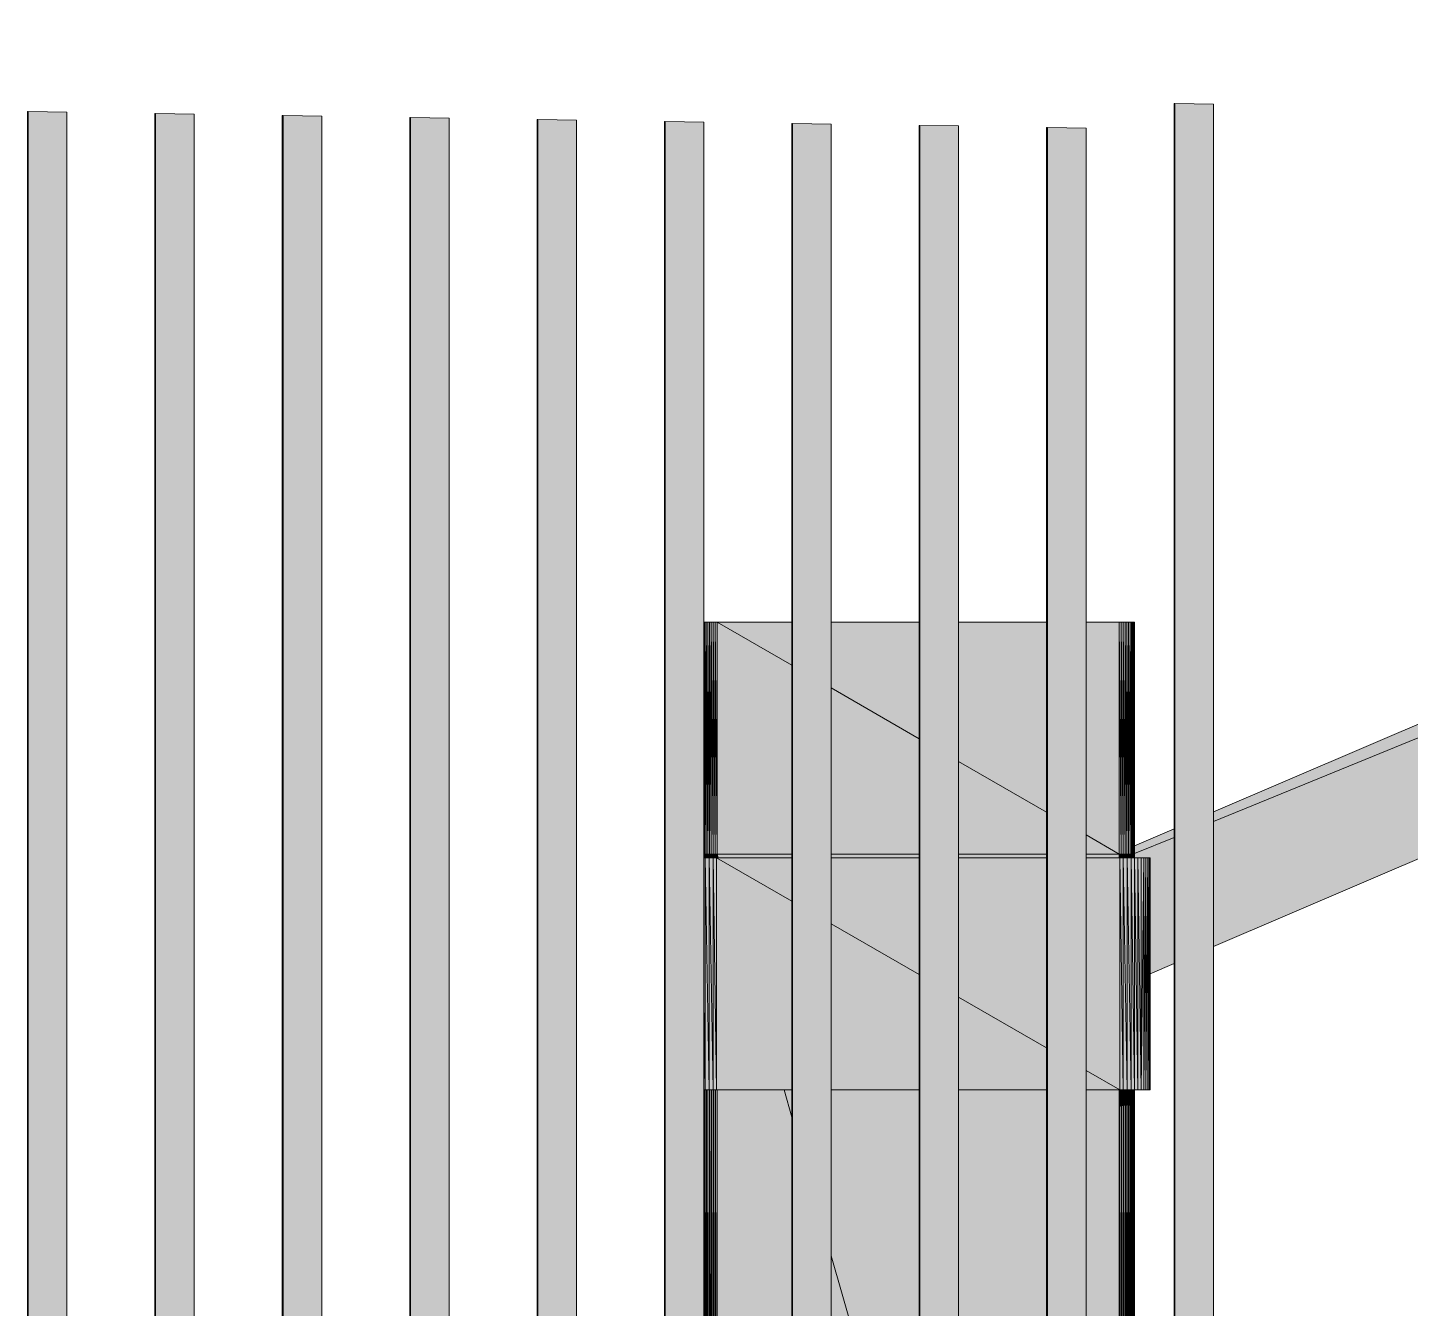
# Model space of a CAD drawing. Header units: millimetres. Extents: x 365175 to 2667127, y -330297 to -162108.
# Drawn here: x 1860088 to 1861160, y -318865 to -317872 of the extents above; entities that cross this region are included whole.
import ezdxf

# ---------------------------------------------------------------- set-up
doc = ezdxf.new("R2010")
doc.units = ezdxf.units.MM
doc.header["$MEASUREMENT"] = 0

# ---------------------------------------------------------------- blocks, each defined once
blk = doc.blocks.new('Élément de coupe_156_6', base_point=(1445436.1, -319511))
at = {"linetype": 'Continuous', "lineweight": 0, "true_color": 0x000000}
for points in [[(1860612.3, -318333), (1860612.3, -318488.3), (1860613.1, -318333)], [(1860612.3, -318333), (1860612.3, -318488.3), (1860613.1, -318333)], [(1860612.3, -318488.3), (1860612.3, -318513), (1860613.1, -318513), (1860613.1, -318333)], [(1860612.3, -318488.3), (1860612.3, -318513), (1860613.1, -318513), (1860613.1, -318333)], [(1860614.1, -318333), (1860613.1, -318333), (1860613.1, -318513)], [(1860613.1, -318513), (1860614.1, -318513), (1860614.1, -318333)], [(1860614.1, -318513), (1860615.3, -318513), (1860614.1, -318333)], [(1860615.3, -318513), (1860615.3, -318333), (1860614.1, -318333)], [(1860616.6, -318333), (1860615.3, -318333), (1860616.6, -318513)], [(1860615.3, -318513), (1860616.6, -318513), (1860615.3, -318333)], [(1860618, -318333), (1860616.6, -318333), (1860618, -318513)], [(1860616.6, -318333), (1860616.6, -318513), (1860618, -318513)], [(1860619.5, -318333), (1860618, -318333), (1860619.5, -318513)], [(1860618, -318513), (1860619.5, -318513), (1860618, -318333)], [(1860621, -318333), (1860619.5, -318333), (1860621, -318513)], [(1860619.5, -318513), (1860621, -318513), (1860619.5, -318333)], [(1860621, -318513), (1860622.6, -318513), (1860621, -318333)], [(1860622.6, -318333), (1860621, -318333), (1860622.6, -318513)], [(1860680.6, -318333), (1860622.6, -318333), (1860680.6, -318366.5)], [(1860622.6, -318513), (1860680.6, -318513), (1860680.6, -318366.5), (1860622.6, -318333)], [(1860711.2, -318333), (1860711.2, -318384.1), (1860779.5, -318423.5), (1860779.5, -318333)], [(1860810, -318333), (1860810, -318441.1), (1860878.3, -318480.5), (1860878.3, -318333)], [(1860908.9, -318333), (1860908.9, -318498.1), (1860934.6, -318513), (1860934.6, -318333)], [(1860936.2, -318513), (1860936.2, -318333), (1860934.6, -318333)], [(1860934.6, -318513), (1860936.2, -318513), (1860934.6, -318333)], [(1860937.7, -318333), (1860936.2, -318333), (1860937.7, -318513)], [(1860936.2, -318513), (1860937.7, -318513), (1860936.2, -318333)], [(1860939.2, -318333), (1860937.7, -318333), (1860939.2, -318513)], [(1860937.7, -318513), (1860939.2, -318513), (1860937.7, -318333)], [(1860940.6, -318333), (1860939.2, -318333), (1860940.6, -318513)], [(1860940.6, -318513), (1860939.2, -318333), (1860939.2, -318513)], [(1860941.9, -318513), (1860941.9, -318333), (1860940.6, -318333)], [(1860940.6, -318513), (1860941.9, -318513), (1860940.6, -318333)], [(1860943.1, -318333), (1860941.9, -318333), (1860943.1, -318513)], [(1860941.9, -318513), (1860943.1, -318513), (1860941.9, -318333)], [(1860943.1, -318513), (1860944.1, -318333), (1860943.1, -318333)], [(1860943.1, -318513), (1860944.1, -318513), (1860944.1, -318333)], [(1860944.1, -318333), (1860944.1, -318513), (1860945, -318333)], [(1860944.1, -318513), (1860945, -318513), (1860945, -318333)], [(1860945, -318513), (1860945.7, -318333), (1860945, -318333)], [(1860945, -318513), (1860945.7, -318513), (1860945.7, -318333)], [(1860945.7, -318513), (1860946.2, -318333), (1860945.7, -318333)], [(1860946.2, -318513), (1860946.2, -318333), (1860945.7, -318513)], [(1860946.2, -318513), (1860946.5, -318513), (1860946.5, -318333)], [(1860946.2, -318333), (1860946.2, -318513), (1860946.5, -318333)], [(1860946.6, -318333), (1860946.5, -318333), (1860946.5, -318513)], [(1860946.6, -318333), (1860946.5, -318513), (1860946.6, -318513)], [(1860711.2, -318513), (1860779.5, -318513), (1860779.5, -318423.5), (1860711.2, -318384.1)], [(1860810, -318441.1), (1860810, -318513), (1860878.3, -318513), (1860878.3, -318480.5)], [(1860650.9, -318499.6), (1860643.4, -318513), (1860680.6, -318513), (1860680.6, -318499.6)], [(1860908.9, -318513), (1860934.6, -318513), (1860908.9, -318498.1)], [(1860613.1, -318513), (1860612.3, -318513), (1860612.3, -318516), (1860613.1, -318516)], [(1860613.1, -318513), (1860612.3, -318513), (1860612.3, -318516), (1860613.1, -318516)], [(1860613.1, -318516), (1860614.1, -318516), (1860614.1, -318513), (1860613.1, -318513)], [(1860614.1, -318513), (1860614.1, -318516), (1860615.3, -318516), (1860615.3, -318513)], [(1860615.3, -318513), (1860615.3, -318516), (1860616.6, -318516), (1860616.6, -318513)], [(1860618, -318513), (1860616.6, -318513), (1860616.6, -318516), (1860618, -318516)], [(1860618, -318513), (1860618, -318516), (1860619.5, -318516), (1860619.5, -318513)], [(1860621, -318513), (1860619.5, -318513), (1860619.5, -318516), (1860621, -318516)], [(1860621, -318513), (1860621, -318516), (1860622.6, -318516), (1860622.6, -318513)], [(1860622.6, -318513), (1860623.5, -318516), (1860680.6, -318516), (1860680.6, -318513)], [(1860622.6, -318513), (1860622.6, -318516), (1860623.5, -318516)], [(1860643.4, -318513), (1860641.7, -318516), (1860680.6, -318516), (1860680.6, -318513)], [(1860711.2, -318516), (1860779.5, -318516), (1860779.5, -318513), (1860711.2, -318513)], [(1860878.3, -318513), (1860810, -318513), (1860810, -318516), (1860878.3, -318516)], [(1860908.9, -318516), (1860934.6, -318516), (1860934.6, -318513), (1860908.9, -318513)], [(1860934.6, -318513), (1860934.6, -318516), (1860936.2, -318516), (1860936.2, -318513)], [(1860936.2, -318513), (1860936.2, -318516), (1860937.7, -318516), (1860937.7, -318513)], [(1860939.2, -318513), (1860937.7, -318513), (1860937.7, -318516), (1860939.2, -318516)], [(1860939.2, -318513), (1860939.2, -318516), (1860940.6, -318516), (1860940.6, -318513)], [(1860941.9, -318513), (1860940.6, -318513), (1860940.6, -318516), (1860941.9, -318516)], [(1860943.1, -318513), (1860941.9, -318513), (1860941.9, -318516), (1860943.1, -318516)], [(1860944.1, -318513), (1860943.1, -318513), (1860943.1, -318516), (1860944.1, -318516)], [(1860944.1, -318513), (1860944.1, -318516), (1860945, -318516), (1860945, -318513)], [(1860945.7, -318513), (1860945, -318513), (1860945, -318516), (1860945.7, -318516)], [(1860945.7, -318516), (1860946.2, -318516), (1860946.2, -318513), (1860945.7, -318513)], [(1860946.2, -318516), (1860946.5, -318516), (1860946.5, -318513), (1860946.2, -318513)], [(1860946.5, -318516), (1860946.6, -318516), (1860946.6, -318513), (1860946.5, -318513)], [(1860612.3, -318886), (1860612.8, -318886), (1860612.9, -318696), (1860612.3, -318696)], [(1860612.3, -318886), (1860612.8, -318886), (1860612.9, -318696), (1860612.3, -318696)], [(1860612.8, -318886), (1860613.1, -318886), (1860613.1, -318696), (1860612.9, -318696)], [(1860612.8, -318886), (1860613.1, -318886), (1860613.1, -318696), (1860612.9, -318696)], [(1860613.1, -318886), (1860613.8, -318886), (1860614, -318696), (1860613.1, -318696)], [(1860614, -318696), (1860613.1, -318696), (1860613.1, -318716.4), (1860613.9, -318715.2)], [(1860613.8, -318886), (1860614.1, -318886), (1860614.1, -318696), (1860614, -318696)], [(1860613.9, -318715.2), (1860614.1, -318714.9), (1860614.1, -318696), (1860614, -318696)], [(1860614.1, -318886), (1860614.5, -318886), (1860614.3, -318696), (1860614.1, -318696)], [(1860614.3, -318696), (1860614.1, -318696), (1860614.1, -318714.9), (1860614.3, -318714.7)], [(1860614.3, -318696), (1860614.5, -318886), (1860615.3, -318886), (1860615.3, -318696)], [(1860614.3, -318696), (1860614.3, -318714.7), (1860615.3, -318713.7), (1860615.3, -318696)], [(1860615.3, -318696), (1860615.3, -318886), (1860615.7, -318886), (1860615.5, -318696)], [(1860615.3, -318696), (1860615.3, -318713.7), (1860615.5, -318713.5), (1860615.5, -318696)], [(1860615.5, -318696), (1860615.7, -318886), (1860616.6, -318886), (1860616.6, -318696)], [(1860615.5, -318696), (1860615.5, -318713.5), (1860616.6, -318712.6), (1860616.6, -318696)], [(1860616.6, -318886), (1860617.1, -318886), (1860616.8, -318696), (1860616.6, -318696)], [(1860616.8, -318696), (1860616.6, -318696), (1860616.6, -318712.6), (1860616.9, -318712.4)], [(1860616.8, -318696), (1860617.1, -318886), (1860618, -318886), (1860618, -318696)], [(1860616.8, -318696), (1860616.9, -318712.4), (1860618, -318711.7), (1860618, -318696)], [(1860618, -318886), (1860618.5, -318886), (1860618.3, -318696), (1860618, -318696)], [(1860618.3, -318696), (1860618, -318696), (1860618, -318711.7), (1860618.3, -318711.6)], [(1860618.3, -318696), (1860618.5, -318886), (1860619.5, -318886), (1860619.5, -318696)], [(1860618.3, -318696), (1860618.3, -318711.6), (1860619.5, -318711.1), (1860619.5, -318696)], [(1860619.5, -318886), (1860620, -318886), (1860619.8, -318696), (1860619.5, -318696)], [(1860619.5, -318696), (1860619.5, -318711.1), (1860619.8, -318711.1), (1860619.8, -318696)], [(1860621, -318696), (1860619.8, -318696), (1860620, -318886), (1860621, -318886)], [(1860621, -318696), (1860619.8, -318696), (1860619.8, -318711.1), (1860621, -318710.7)], [(1860621, -318886), (1860621.6, -318886), (1860621.3, -318696), (1860621, -318696)], [(1860621, -318696), (1860621, -318710.7), (1860621.3, -318710.7), (1860621.3, -318696)], [(1860622.6, -318696), (1860621.3, -318696), (1860621.6, -318886), (1860622.6, -318886)], [(1860621.3, -318696), (1860621.3, -318710.7), (1860622.6, -318710.6), (1860622.6, -318696)], [(1860622.6, -318696), (1860622.6, -318886), (1860680.6, -318886), (1860680.6, -318717.2), (1860674.6, -318696)], [(1860674.6, -318696), (1860622.6, -318696), (1860622.6, -318710.6), (1860623.5, -318710.6), (1860623.5, -318886), (1860680.6, -318886), (1860680.6, -318717.2)], [(1860680.6, -318696), (1860674.6, -318696), (1860680.6, -318717.2)], [(1860680.6, -318696), (1860674.6, -318696), (1860680.6, -318717.2)], [(1860779.5, -318696), (1860711.2, -318696), (1860711.2, -318824.7), (1860728.6, -318886), (1860779.5, -318886)], [(1860779.5, -318696), (1860711.2, -318696), (1860711.2, -318710.6), (1860779.5, -318710.6)], [(1860878.3, -318696), (1860810, -318696), (1860810, -318886), (1860878.3, -318886)], [(1860878.3, -318696), (1860810, -318696), (1860810, -318710.6), (1860878.3, -318710.6)], [(1860934.6, -318696), (1860908.9, -318696), (1860908.9, -318886), (1860934.6, -318886)], [(1860934.6, -318696), (1860908.9, -318696), (1860908.9, -318710.6), (1860926.6, -318710.6), (1860929.5, -318710.4), (1860933, -318709.7), (1860934.6, -318709.1)], [(1860934.6, -318886), (1860935.1, -318886), (1860934.9, -318696), (1860934.6, -318696)], [(1860934.9, -318696), (1860934.6, -318696), (1860934.6, -318709.1), (1860934.9, -318709)], [(1860936.2, -318696), (1860934.9, -318696), (1860935.1, -318886), (1860936.2, -318886)], [(1860936.2, -318696), (1860934.9, -318696), (1860934.9, -318709), (1860936.2, -318708.7)], [(1860936.2, -318886), (1860936.7, -318886), (1860936.4, -318696), (1860936.2, -318696)], [(1860936.2, -318708.7), (1860936.4, -318708.7), (1860936.4, -318696), (1860936.2, -318696)], [(1860937.7, -318696), (1860936.4, -318696), (1860936.7, -318886), (1860937.7, -318886)], [(1860937.7, -318696), (1860936.4, -318696), (1860936.4, -318708.7), (1860936.5, -318708.6), (1860937.7, -318708.3)], [(1860938, -318696), (1860937.7, -318696), (1860937.7, -318886), (1860938.2, -318886)], [(1860938, -318696), (1860937.7, -318696), (1860937.7, -318708.3), (1860938, -318708.3)], [(1860938, -318696), (1860938.2, -318886), (1860939.2, -318886), (1860939.2, -318696)], [(1860938, -318696), (1860938, -318708.3), (1860939.2, -318708.1), (1860939.2, -318696)], [(1860939.2, -318696), (1860939.2, -318886), (1860939.7, -318886), (1860939.4, -318696)], [(1860939.2, -318708.1), (1860939.4, -318708.1), (1860939.4, -318696), (1860939.2, -318696)], [(1860939.4, -318696), (1860939.7, -318886), (1860940.6, -318886), (1860940.6, -318696)], [(1860939.4, -318696), (1860939.4, -318708.1), (1860939.7, -318708.1), (1860940.6, -318708), (1860940.6, -318696)], [(1860940.8, -318696), (1860940.6, -318696), (1860940.6, -318886), (1860941.1, -318886)], [(1860940.6, -318708), (1860940.8, -318708), (1860940.8, -318696), (1860940.6, -318696)], [(1860941.9, -318696), (1860940.8, -318696), (1860941.1, -318886), (1860941.9, -318886)], [(1860940.8, -318696), (1860940.8, -318708), (1860941.9, -318708), (1860941.9, -318696)], [(1860941.9, -318886), (1860942.3, -318886), (1860942.1, -318696), (1860941.9, -318696)], [(1860942.1, -318696), (1860941.9, -318696), (1860941.9, -318708), (1860942.1, -318708)], [(1860943.1, -318696), (1860942.1, -318696), (1860942.3, -318886), (1860943.1, -318886)], [(1860942.1, -318696), (1860942.1, -318708), (1860942.3, -318708.1), (1860943.1, -318708.1), (1860943.1, -318696)], [(1860943.1, -318886), (1860943.8, -318886), (1860944, -318696), (1860943.1, -318696)], [(1860943.1, -318708.1), (1860943.9, -318708.2), (1860944, -318696), (1860943.1, -318696)], [(1860943.8, -318886), (1860944.1, -318886), (1860944.1, -318696), (1860944, -318696)], [(1860944, -318696), (1860943.9, -318708.2), (1860944.1, -318708.3), (1860944.1, -318696)], [(1860944.9, -318696), (1860944.1, -318696), (1860944.1, -318886), (1860944.7, -318886)], [(1860944.1, -318696), (1860944.1, -318708.3), (1860944.5, -318708.4), (1860944.8, -318708.5), (1860944.9, -318696)], [(1860944.7, -318886), (1860945, -318886), (1860945, -318696), (1860944.9, -318696)], [(1860944.9, -318696), (1860944.8, -318708.5), (1860945, -318708.5), (1860945, -318696)], [(1860945, -318886), (1860945.5, -318886), (1860945.6, -318696), (1860945, -318696)], [(1860945, -318708.5), (1860945.6, -318708.9), (1860945.6, -318696), (1860945, -318696)], [(1860945.5, -318886), (1860945.7, -318886), (1860945.7, -318696), (1860945.6, -318696)], [(1860945.6, -318696), (1860945.6, -318708.9), (1860945.7, -318709), (1860945.7, -318696)], [(1860945.7, -318696), (1860945.7, -318886), (1860946, -318886), (1860946.1, -318696)], [(1860945.7, -318709), (1860946, -318709.3), (1860946.1, -318709.4), (1860946.1, -318696), (1860945.7, -318696)], [(1860946, -318886), (1860946.2, -318886), (1860946.2, -318696), (1860946.1, -318696)], [(1860946.1, -318696), (1860946.1, -318709.4), (1860946.2, -318709.5), (1860946.2, -318696)], [(1860946.2, -318696), (1860946.2, -318886), (1860946.4, -318886), (1860946.5, -318696)], [(1860946.2, -318709.5), (1860946.4, -318710), (1860946.5, -318696), (1860946.2, -318696)], [(1860946.5, -318696), (1860946.4, -318886), (1860946.5, -318886), (1860946.5, -318696)], [(1860946.5, -318696), (1860946.4, -318710), (1860946.5, -318710.2), (1860946.5, -318696)], [(1860946.5, -318886), (1860946.6, -318886), (1860946.6, -318696), (1860946.5, -318696)], [(1860946.5, -318710.2), (1860946.6, -318710.8), (1860946.6, -318696), (1860946.5, -318696)], [(1860946.6, -318696), (1860946.6, -318886), (1860946.6, -318886), (1860946.6, -318696)], [(1860946.6, -318696), (1860946.6, -318710.8), (1860946.6, -318711), (1860946.6, -318696)], [(1860728.6, -318886), (1860711.2, -318824.7), (1860711.2, -318886)]]:
    blk.add_hatch(color=18, dxfattribs=at).paths.add_polyline_path(points)
at = {"color": 7, "linetype": 'Continuous', "lineweight": 20}
for p, q in [((1860612.3, -318333), (1860613.1, -318333)), ((1860613.1, -318333), (1860612.3, -318488.3)), ((1860613.1, -318333), (1860614.1, -318333)), ((1860613.1, -318513), (1860613.1, -318333)), ((1860614.1, -318333), (1860613.1, -318513)), ((1860614.1, -318333), (1860615.3, -318333)), ((1860614.1, -318513), (1860614.1, -318333)), ((1860614.1, -318333), (1860615.3, -318513)), ((1860615.3, -318333), (1860616.6, -318333)), ((1860615.3, -318333), (1860616.6, -318513)), ((1860615.3, -318513), (1860615.3, -318333)), ((1860616.6, -318513), (1860616.6, -318333)), ((1860616.6, -318333), (1860618, -318333)), ((1860616.6, -318333), (1860618, -318513)), ((1860618, -318333), (1860619.5, -318333)), ((1860618, -318513), (1860618, -318333)), ((1860618, -318333), (1860619.5, -318513)), ((1860619.5, -318333), (1860621, -318333)), ((1860619.5, -318333), (1860621, -318513)), ((1860619.5, -318513), (1860619.5, -318333)), ((1860621, -318333), (1860622.6, -318333)), ((1860621, -318513), (1860621, -318333)), ((1860621, -318333), (1860622.6, -318513)), ((1860622.6, -318333), (1860680.6, -318333)), ((1860622.6, -318333), (1860680.6, -318366.5)), ((1860622.6, -318333), (1860622.6, -318513)), ((1860711.2, -318333), (1860779.5, -318333)), ((1860810, -318333), (1860878.3, -318333)), ((1860908.9, -318333), (1860934.6, -318333)), ((1860934.6, -318333), (1860936.2, -318333)), ((1860934.6, -318333), (1860936.2, -318513)), ((1860934.6, -318513), (1860934.6, -318333)), ((1860936.2, -318333), (1860937.7, -318333)), ((1860936.2, -318333), (1860937.7, -318513)), ((1860936.2, -318513), (1860936.2, -318333)), ((1860937.7, -318333), (1860939.2, -318333)), ((1860937.7, -318333), (1860939.2, -318513)), ((1860937.7, -318513), (1860937.7, -318333)), ((1860939.2, -318333), (1860940.6, -318333)), ((1860939.2, -318333), (1860940.6, -318513)), ((1860939.2, -318513), (1860939.2, -318333)), ((1860941.9, -318333), (1860940.6, -318333)), ((1860940.6, -318333), (1860941.9, -318513)), ((1860940.6, -318333), (1860940.6, -318513)), ((1860943.1, -318333), (1860941.9, -318333)), ((1860941.9, -318333), (1860943.1, -318513)), ((1860941.9, -318333), (1860941.9, -318513)), ((1860943.1, -318513), (1860944.1, -318333)), ((1860943.1, -318333), (1860944.1, -318333)), ((1860943.1, -318513), (1860943.1, -318333)), ((1860944.1, -318513), (1860944.1, -318333)), ((1860944.1, -318513), (1860945, -318333)), ((1860944.1, -318333), (1860945, -318333)), ((1860945, -318513), (1860945.7, -318333)), ((1860945, -318513), (1860945, -318333)), ((1860945, -318333), (1860945.7, -318333)), ((1860945.7, -318513), (1860946.2, -318333)), ((1860945.7, -318333), (1860946.2, -318333)), ((1860945.7, -318513), (1860945.7, -318333)), ((1860946.2, -318513), (1860946.2, -318333)), ((1860946.2, -318513), (1860946.5, -318333)), ((1860946.2, -318333), (1860946.5, -318333)), ((1860946.5, -318513), (1860946.6, -318333)), ((1860946.5, -318513), (1860946.5, -318333)), ((1860946.5, -318333), (1860946.6, -318333)), ((1860946.6, -318513), (1860946.6, -318333)), ((1860711.2, -318384.1), (1860779.5, -318423.5)), ((1860810, -318441.1), (1860878.3, -318480.5)), ((1860908.9, -318498.1), (1860934.6, -318513)), ((1860613.1, -318513), (1860612.3, -318513)), ((1860613.1, -318516), (1860613.1, -318513)), ((1860614.1, -318513), (1860613.1, -318513)), ((1860614.1, -318513), (1860614.1, -318516)), ((1860615.3, -318513), (1860614.1, -318513)), ((1860615.3, -318513), (1860615.3, -318516)), ((1860616.6, -318513), (1860615.3, -318513)), ((1860618, -318513), (1860616.6, -318513)), ((1860616.6, -318513), (1860616.6, -318516)), ((1860619.5, -318513), (1860618, -318513)), ((1860618, -318513), (1860618, -318516)), ((1860621, -318513), (1860619.5, -318513)), ((1860619.5, -318513), (1860619.5, -318516)), ((1860622.6, -318513), (1860621, -318513)), ((1860621, -318513), (1860621, -318516)), ((1860680.6, -318513), (1860622.6, -318513)), ((1860622.6, -318513), (1860623.5, -318516)), ((1860622.6, -318513), (1860622.6, -318516)), ((1860779.5, -318513), (1860711.2, -318513)), ((1860878.3, -318513), (1860810, -318513)), ((1860934.6, -318513), (1860908.9, -318513)), ((1860934.6, -318516), (1860934.6, -318513)), ((1860936.2, -318513), (1860934.6, -318513)), ((1860936.2, -318516), (1860936.2, -318513)), ((1860937.7, -318513), (1860936.2, -318513)), ((1860937.7, -318516), (1860937.7, -318513)), ((1860939.2, -318513), (1860937.7, -318513)), ((1860939.2, -318516), (1860939.2, -318513)), ((1860940.6, -318513), (1860939.2, -318513)), ((1860941.9, -318513), (1860940.6, -318513)), ((1860940.6, -318513), (1860940.6, -318516)), ((1860943.1, -318513), (1860941.9, -318513)), ((1860941.9, -318513), (1860941.9, -318516)), ((1860944.1, -318513), (1860943.1, -318513)), ((1860943.1, -318516), (1860943.1, -318513)), ((1860944.1, -318516), (1860944.1, -318513)), ((1860945, -318513), (1860944.1, -318513)), ((1860945, -318516), (1860945, -318513)), ((1860945.7, -318513), (1860945, -318513)), ((1860946.2, -318513), (1860945.7, -318513)), ((1860945.7, -318516), (1860945.7, -318513)), ((1860946.5, -318513), (1860946.2, -318513)), ((1860946.2, -318516), (1860946.2, -318513)), ((1860946.5, -318516), (1860946.5, -318513)), ((1860946.6, -318513), (1860946.5, -318513)), ((1860946.6, -318516), (1860946.6, -318513)), ((1860612.9, -318696), (1860612.8, -318886)), ((1860613.1, -318886), (1860613.1, -318696)), ((1860614, -318696), (1860613.8, -318886)), ((1860614.1, -318886), (1860614.1, -318696)), ((1860614.3, -318696), (1860614.5, -318886)), ((1860615.3, -318886), (1860615.3, -318696)), ((1860615.5, -318696), (1860615.7, -318886)), ((1860616.6, -318886), (1860616.6, -318696)), ((1860616.8, -318696), (1860617.1, -318886)), ((1860618, -318886), (1860618, -318696)), ((1860618.3, -318696), (1860618.5, -318886)), ((1860619.5, -318886), (1860619.5, -318696)), ((1860619.8, -318696), (1860620, -318886)), ((1860621, -318886), (1860621, -318696)), ((1860621.3, -318696), (1860621.6, -318886)), ((1860622.6, -318696), (1860622.6, -318886)), ((1860674.6, -318696), (1860680.6, -318717.2)), ((1860934.6, -318886), (1860934.6, -318696)), ((1860934.9, -318696), (1860935.1, -318886)), ((1860936.2, -318886), (1860936.2, -318696)), ((1860936.4, -318696), (1860936.7, -318886)), ((1860937.7, -318886), (1860937.7, -318696)), ((1860938, -318696), (1860938.2, -318886)), ((1860939.2, -318886), (1860939.2, -318696)), ((1860939.4, -318696), (1860939.7, -318886)), ((1860940.6, -318696), (1860940.6, -318886)), ((1860940.8, -318696), (1860941.1, -318886)), ((1860941.9, -318696), (1860941.9, -318886)), ((1860942.1, -318696), (1860942.3, -318886)), ((1860943.1, -318886), (1860943.1, -318696)), ((1860943.8, -318886), (1860944, -318696)), ((1860944.1, -318886), (1860944.1, -318696)), ((1860944.7, -318886), (1860944.9, -318696)), ((1860945, -318886), (1860945, -318696)), ((1860945.5, -318886), (1860945.6, -318696)), ((1860945.7, -318886), (1860945.7, -318696)), ((1860946, -318886), (1860946.1, -318696)), ((1860946.2, -318886), (1860946.2, -318696)), ((1860946.4, -318886), (1860946.5, -318696)), ((1860946.5, -318886), (1860946.5, -318696)), ((1860946.6, -318886), (1860946.6, -318696)), ((1860946.6, -318886), (1860946.6, -318696)), ((1860711.2, -318824.7), (1860728.6, -318886))]:
    blk.add_line(p, q, dxfattribs=at)
blk = doc.blocks.new('Élément de coupe_157_6', base_point=(1445436.1, -319511))
at = {"linetype": 'Continuous', "lineweight": 0, "true_color": 0x000000}
for points in [[(1860612.3, -318627.4), (1860613.4, -318696), (1860613.4, -318516), (1860612.3, -318516)], [(1860616.4, -318696), (1860616.4, -318516), (1860613.4, -318516)], [(1860613.4, -318516), (1860613.4, -318696), (1860616.4, -318696)], [(1860619.5, -318696), (1860619.5, -318516), (1860616.4, -318516)], [(1860616.4, -318696), (1860619.5, -318696), (1860616.4, -318516)], [(1860619.5, -318696), (1860622.2, -318696), (1860619.5, -318516)], [(1860622.2, -318696), (1860622.2, -318516), (1860619.5, -318516)], [(1860622.2, -318696), (1860680.6, -318696), (1860680.6, -318549.6), (1860622.2, -318516)], [(1860680.6, -318516), (1860622.2, -318516), (1860680.6, -318549.6)], [(1860637.1, -318524.5), (1860680.6, -318549.6), (1860680.6, -318516), (1860641.9, -318516)], [(1860711.2, -318567.2), (1860779.5, -318606.5), (1860779.5, -318516), (1860711.2, -318516)], [(1860878.3, -318516), (1860810, -318516), (1860810, -318624.1), (1860878.3, -318663.4)], [(1860908.9, -318516), (1860908.9, -318681), (1860935, -318696), (1860935, -318516)], [(1860937.7, -318696), (1860937.7, -318516), (1860935, -318516)], [(1860935, -318696), (1860937.7, -318696), (1860935, -318516)], [(1860940.8, -318696), (1860940.8, -318516), (1860937.7, -318516)], [(1860937.7, -318696), (1860940.8, -318696), (1860937.7, -318516)], [(1860943.8, -318696), (1860943.8, -318516), (1860940.8, -318516)], [(1860940.8, -318696), (1860943.8, -318696), (1860940.8, -318516)], [(1860946.6, -318696), (1860946.6, -318516), (1860943.8, -318516)], [(1860946.6, -318696), (1860943.8, -318516), (1860943.8, -318696)], [(1860949.2, -318696), (1860949.2, -318516), (1860946.6, -318516)], [(1860946.6, -318696), (1860949.2, -318696), (1860946.6, -318516)], [(1860951.6, -318696), (1860951.6, -318516), (1860949.2, -318516)], [(1860949.2, -318696), (1860951.6, -318696), (1860949.2, -318516)], [(1860951.6, -318516), (1860951.6, -318696), (1860953.7, -318516)], [(1860951.6, -318696), (1860953.7, -318696), (1860953.7, -318516)], [(1860953.7, -318696), (1860955.4, -318516), (1860953.7, -318516)], [(1860953.7, -318696), (1860955.4, -318696), (1860955.4, -318516)], [(1860955.4, -318516), (1860955.4, -318696), (1860956.8, -318516)], [(1860956.8, -318516), (1860955.4, -318696), (1860956.8, -318696)], [(1860956.8, -318696), (1860957.8, -318516), (1860956.8, -318516)], [(1860957.8, -318696), (1860957.8, -318516), (1860956.8, -318696)], [(1860957.8, -318696), (1860958.4, -318516), (1860957.8, -318516)], [(1860957.8, -318696), (1860958.4, -318696), (1860958.4, -318516)], [(1860958.4, -318516), (1860958.4, -318696), (1860958.6, -318516)], [(1860958.6, -318516), (1860958.4, -318696), (1860958.6, -318696)], [(1860637.1, -318524.5), (1860631.9, -318533.8), (1860631.9, -318696), (1860680.6, -318696), (1860680.6, -318549.6)], [(1860711.2, -318567.2), (1860711.2, -318696), (1860779.5, -318696), (1860779.5, -318606.5)], [(1860810, -318624.1), (1860810, -318696), (1860878.3, -318696), (1860878.3, -318663.4)], [(1860612.3, -318627.4), (1860612.3, -318696), (1860613.4, -318696)], [(1860908.9, -318696), (1860935, -318696), (1860908.9, -318681)]]:
    blk.add_hatch(color=18, dxfattribs=at).paths.add_polyline_path(points)
at = {"color": 7, "linetype": 'Continuous', "lineweight": 20}
for p, q in [((1860612.3, -318516), (1860613.4, -318516)), ((1860613.4, -318516), (1860613.4, -318696)), ((1860613.4, -318516), (1860616.4, -318516)), ((1860613.4, -318516), (1860616.4, -318696)), ((1860616.4, -318516), (1860619.5, -318696)), ((1860616.4, -318516), (1860616.4, -318696)), ((1860619.5, -318516), (1860616.4, -318516)), ((1860619.5, -318696), (1860619.5, -318516)), ((1860619.5, -318516), (1860622.2, -318696)), ((1860619.5, -318516), (1860622.2, -318516)), ((1860622.2, -318516), (1860680.6, -318516)), ((1860622.2, -318696), (1860622.2, -318516)), ((1860622.2, -318516), (1860680.6, -318549.6)), ((1860711.2, -318516), (1860779.5, -318516)), ((1860810, -318516), (1860878.3, -318516)), ((1860908.9, -318516), (1860935, -318516)), ((1860935, -318516), (1860937.7, -318516)), ((1860935, -318516), (1860937.7, -318696)), ((1860935, -318516), (1860935, -318696)), ((1860937.7, -318516), (1860940.8, -318516)), ((1860937.7, -318516), (1860940.8, -318696)), ((1860937.7, -318516), (1860937.7, -318696)), ((1860940.8, -318516), (1860943.8, -318696)), ((1860940.8, -318516), (1860940.8, -318696)), ((1860940.8, -318516), (1860943.8, -318516)), ((1860943.8, -318516), (1860946.6, -318696)), ((1860943.8, -318516), (1860946.6, -318516)), ((1860943.8, -318516), (1860943.8, -318696)), ((1860946.6, -318516), (1860949.2, -318516)), ((1860946.6, -318516), (1860949.2, -318696)), ((1860946.6, -318516), (1860946.6, -318696)), ((1860949.2, -318516), (1860951.6, -318516)), ((1860949.2, -318516), (1860951.6, -318696)), ((1860949.2, -318516), (1860949.2, -318696)), ((1860951.6, -318516), (1860951.6, -318696)), ((1860951.6, -318516), (1860953.7, -318516)), ((1860951.6, -318696), (1860953.7, -318516)), ((1860953.7, -318696), (1860955.4, -318516)), ((1860953.7, -318516), (1860953.7, -318696)), ((1860953.7, -318516), (1860955.4, -318516)), ((1860955.4, -318696), (1860956.8, -318516)), ((1860955.4, -318516), (1860955.4, -318696)), ((1860955.4, -318516), (1860956.8, -318516)), ((1860956.8, -318696), (1860957.8, -318516)), ((1860956.8, -318516), (1860956.8, -318696)), ((1860956.8, -318516), (1860957.8, -318516)), ((1860957.8, -318696), (1860958.4, -318516)), ((1860957.8, -318516), (1860958.4, -318516)), ((1860957.8, -318516), (1860957.8, -318696)), ((1860958.4, -318696), (1860958.6, -318516)), ((1860958.4, -318516), (1860958.4, -318696)), ((1860958.4, -318516), (1860958.6, -318516)), ((1860958.6, -318516), (1860958.6, -318696)), ((1860711.2, -318567.2), (1860779.5, -318606.5)), ((1860810, -318624.1), (1860878.3, -318663.4)), ((1860612.3, -318627.4), (1860613.4, -318696)), ((1860908.9, -318681), (1860935, -318696)), ((1860613.4, -318696), (1860612.3, -318696)), ((1860616.4, -318696), (1860613.4, -318696)), ((1860616.4, -318696), (1860619.5, -318696)), ((1860619.5, -318696), (1860622.2, -318696)), ((1860680.6, -318696), (1860622.2, -318696)), ((1860779.5, -318696), (1860711.2, -318696)), ((1860878.3, -318696), (1860810, -318696)), ((1860935, -318696), (1860908.9, -318696)), ((1860937.7, -318696), (1860935, -318696)), ((1860940.8, -318696), (1860937.7, -318696)), ((1860943.8, -318696), (1860940.8, -318696)), ((1860946.6, -318696), (1860943.8, -318696)), ((1860949.2, -318696), (1860946.6, -318696)), ((1860951.6, -318696), (1860949.2, -318696)), ((1860953.7, -318696), (1860951.6, -318696)), ((1860955.4, -318696), (1860953.7, -318696)), ((1860956.8, -318696), (1860955.4, -318696)), ((1860957.8, -318696), (1860956.8, -318696)), ((1860958.4, -318696), (1860957.8, -318696)), ((1860958.6, -318696), (1860958.4, -318696))]:
    blk.add_line(p, q, dxfattribs=at)
blk = doc.blocks.new('Élément de coupe_158_6', base_point=(1445436.1, -319511))
at = {"linetype": 'Continuous', "lineweight": 0, "true_color": 0x000000}
for points in [[(1864785.4, -316861.2), (1861007.7, -318480.3), (1861007.7, -318487.6), (1864889, -316903.5)], [(1864889, -316903.5), (1861007.7, -318487.6), (1861007.7, -318584.7), (1864910.2, -316912.1)], [(1860946.6, -318506.5), (1860946.6, -318512.6), (1860977.2, -318500.1), (1860977.2, -318493.4)], [(1860946.6, -318516), (1860958.6, -318516), (1860958.6, -318605.8), (1860977.2, -318597.8), (1860977.2, -318500.1), (1860946.6, -318512.6)]]:
    blk.add_hatch(color=18, dxfattribs=at).paths.add_polyline_path(points)
at = {"color": 7, "linetype": 'Continuous', "lineweight": 20}
for p, q in [((1861007.7, -318487.6), (1865757, -316549.2)), ((1864767.2, -316869), (1861007.7, -318480.3)), ((1861007.7, -318584.7), (1864889, -316921.2)), ((1860977.2, -318493.4), (1860946.6, -318506.5)), ((1860946.6, -318512.6), (1860977.2, -318500.1)), ((1860958.6, -318605.8), (1860977.2, -318597.8))]:
    blk.add_line(p, q, dxfattribs=at)
blk = doc.blocks.new('Élément de coupe_735_6', base_point=(1445436.1, -319511))
at = {"linetype": 'Continuous', "lineweight": 0, "true_color": 0x000000}
for points in [[(1860088.1, -317936.9), (1860087.5, -317936.9), (1860087.5, -318886), (1860088.1, -318886)], [(1860088.1, -317936.9), (1860087.5, -317936.9), (1860087.5, -318886), (1860088.1, -318886)], [(1860088.1, -318886), (1860118.1, -318886), (1860118.1, -317937.4), (1860088.1, -317936.9)]]:
    blk.add_hatch(color=18, dxfattribs=at).paths.add_polyline_path(points)
at = {"color": 18, "linetype": 'Continuous', "lineweight": 5, "true_color": 0x330000}
for p, q in [((1860087.5, -317936.9), (1860088.1, -317936.9)), ((1860087.5, -318886), (1860087.5, -317936.9)), ((1860088.1, -317936.9), (1860118.1, -317937.4)), ((1860088.1, -318886), (1860088.1, -317936.9)), ((1860118.1, -318886), (1860118.1, -317937.4))]:
    blk.add_line(p, q, dxfattribs=at)
blk = doc.blocks.new('Élément de coupe_736_6', base_point=(1445436.1, -319511))
at = {"linetype": 'Continuous', "lineweight": 0, "true_color": 0x000000}
for points in [[(1860186.9, -317938.4), (1860186.4, -317938.4), (1860186.4, -318886), (1860186.9, -318886)], [(1860186.9, -317938.4), (1860186.4, -317938.4), (1860186.4, -318886), (1860186.9, -318886)], [(1860216.9, -317938.9), (1860186.9, -317938.4), (1860186.9, -318886), (1860216.9, -318886)]]:
    blk.add_hatch(color=18, dxfattribs=at).paths.add_polyline_path(points)
at = {"color": 18, "linetype": 'Continuous', "lineweight": 5, "true_color": 0x330000}
for p, q in [((1860186.4, -317938.4), (1860186.9, -317938.4)), ((1860186.4, -318886), (1860186.4, -317938.4)), ((1860186.9, -317938.4), (1860216.9, -317938.9)), ((1860186.9, -318886), (1860186.9, -317938.4)), ((1860216.9, -318886), (1860216.9, -317938.9))]:
    blk.add_line(p, q, dxfattribs=at)
blk = doc.blocks.new('Élément de coupe_737_6', base_point=(1445436.1, -319511))
at = {"linetype": 'Continuous', "lineweight": 0, "true_color": 0x000000}
for points in [[(1860285.2, -318886), (1860285.8, -318886), (1860285.8, -317940), (1860285.2, -317940)], [(1860285.2, -318886), (1860285.8, -318886), (1860285.8, -317940), (1860285.2, -317940)], [(1860285.8, -318886), (1860315.8, -318886), (1860315.8, -317940.4), (1860285.8, -317940)]]:
    blk.add_hatch(color=18, dxfattribs=at).paths.add_polyline_path(points)
at = {"color": 18, "linetype": 'Continuous', "lineweight": 5, "true_color": 0x330000}
for p, q in [((1860285.2, -317940), (1860285.8, -317940)), ((1860285.2, -318886), (1860285.2, -317940)), ((1860285.8, -317940), (1860315.8, -317940.4)), ((1860285.8, -318886), (1860285.8, -317940)), ((1860315.8, -318886), (1860315.8, -317940.4))]:
    blk.add_line(p, q, dxfattribs=at)
blk = doc.blocks.new('Élément de coupe_738_6', base_point=(1445436.1, -319511))
at = {"linetype": 'Continuous', "lineweight": 0, "true_color": 0x000000}
for points in [[(1860384.1, -318886), (1860384.6, -318886), (1860384.6, -317941.5), (1860384.1, -317941.5)], [(1860384.1, -318886), (1860384.6, -318886), (1860384.6, -317941.5), (1860384.1, -317941.5)], [(1860384.6, -318886), (1860414.6, -318886), (1860414.6, -317942), (1860384.6, -317941.5)]]:
    blk.add_hatch(color=18, dxfattribs=at).paths.add_polyline_path(points)
at = {"color": 18, "linetype": 'Continuous', "lineweight": 5, "true_color": 0x330000}
for p, q in [((1860384.1, -317941.5), (1860384.6, -317941.5)), ((1860384.1, -318886), (1860384.1, -317941.5)), ((1860384.6, -317941.5), (1860414.6, -317942)), ((1860384.6, -318886), (1860384.6, -317941.5)), ((1860414.6, -318886), (1860414.6, -317942))]:
    blk.add_line(p, q, dxfattribs=at)
blk = doc.blocks.new('Élément de coupe_739_6', base_point=(1445436.1, -319511))
at = {"linetype": 'Continuous', "lineweight": 0, "true_color": 0x000000}
for points in [[(1860482.9, -318886), (1860483.5, -318886), (1860483.5, -317943.1), (1860482.9, -317943.1)], [(1860482.9, -318886), (1860483.5, -318886), (1860483.5, -317943.1), (1860482.9, -317943.1)], [(1860483.5, -318886), (1860513.5, -318886), (1860513.5, -317943.5), (1860483.5, -317943.1)]]:
    blk.add_hatch(color=18, dxfattribs=at).paths.add_polyline_path(points)
at = {"color": 18, "linetype": 'Continuous', "lineweight": 5, "true_color": 0x330000}
for p, q in [((1860482.9, -317943.1), (1860483.5, -317943.1)), ((1860482.9, -318886), (1860482.9, -317943.1)), ((1860483.5, -317943.1), (1860513.5, -317943.5)), ((1860483.5, -318886), (1860483.5, -317943.1)), ((1860513.5, -318886), (1860513.5, -317943.5))]:
    blk.add_line(p, q, dxfattribs=at)
blk = doc.blocks.new('Élément de coupe_741_6', base_point=(1445436.1, -319511))
at = {"linetype": 'Continuous', "lineweight": 0, "true_color": 0x000000}
for points in [[(1860977.7, -317930.7), (1860977.2, -317930.7), (1860977.2, -318886), (1860977.7, -318886)], [(1860977.7, -317930.7), (1860977.2, -317930.7), (1860977.2, -318886), (1860977.7, -318886)], [(1860977.7, -319510.7), (1860992.7, -319511), (1860993.6, -319511), (1861003.1, -319511), (1861003.1, -319511.1), (1861007.7, -319511.2), (1861007.7, -317931.2), (1860977.7, -317930.7), (1860977.7, -318886), (1860991.8, -318886), (1860991.8, -319486), (1860977.7, -319486)]]:
    blk.add_hatch(color=18, dxfattribs=at).paths.add_polyline_path(points)
at = {"color": 18, "linetype": 'Continuous', "lineweight": 5, "true_color": 0x330000}
for p, q in [((1860977.2, -317930.7), (1860977.7, -317930.7)), ((1860977.2, -318886), (1860977.2, -317930.7)), ((1860977.7, -317930.7), (1861007.7, -317931.2)), ((1860977.7, -318886), (1860977.7, -317930.7)), ((1861007.7, -319511.2), (1861007.7, -317931.2))]:
    blk.add_line(p, q, dxfattribs=at)
blk = doc.blocks.new('Élément de coupe_751_6', base_point=(1445436.1, -319511))
at = {"linetype": 'Continuous', "lineweight": 0, "true_color": 0x000000}
for points in [[(1860582.3, -317944.6), (1860581.8, -317944.6), (1860581.8, -318886), (1860582.3, -318886)], [(1860582.3, -317944.6), (1860581.8, -317944.6), (1860581.8, -318886), (1860582.3, -318886)], [(1860582.3, -318886), (1860612.3, -318886), (1860612.3, -317945.1), (1860582.3, -317944.6)]]:
    blk.add_hatch(color=18, dxfattribs=at).paths.add_polyline_path(points)
at = {"color": 18, "linetype": 'Continuous', "lineweight": 5, "true_color": 0x330000}
for p, q in [((1860581.8, -317944.6), (1860582.3, -317944.6)), ((1860581.8, -318886), (1860581.8, -317944.6)), ((1860582.3, -317944.6), (1860612.3, -317945.1)), ((1860582.3, -318886), (1860582.3, -317944.6)), ((1860612.3, -318886), (1860612.3, -317945.1))]:
    blk.add_line(p, q, dxfattribs=at)
blk = doc.blocks.new('Élément de coupe_752_6', base_point=(1445436.1, -319511))
at = {"linetype": 'Continuous', "lineweight": 0, "true_color": 0x000000}
for points in [[(1860681.2, -317946.1), (1860680.6, -317946.1), (1860680.6, -318886), (1860681.2, -318886)], [(1860681.2, -317946.1), (1860680.6, -317946.1), (1860680.6, -318886), (1860681.2, -318886)], [(1860681.2, -318886), (1860711.2, -318886), (1860711.2, -317946.6), (1860681.2, -317946.1)]]:
    blk.add_hatch(color=18, dxfattribs=at).paths.add_polyline_path(points)
at = {"color": 18, "linetype": 'Continuous', "lineweight": 5, "true_color": 0x330000}
for p, q in [((1860680.6, -317946.1), (1860681.2, -317946.1)), ((1860680.6, -318886), (1860680.6, -317946.1)), ((1860681.2, -317946.1), (1860711.2, -317946.6)), ((1860681.2, -318886), (1860681.2, -317946.1)), ((1860711.2, -318886), (1860711.2, -317946.6))]:
    blk.add_line(p, q, dxfattribs=at)
blk = doc.blocks.new('Élément de coupe_753_6', base_point=(1445436.1, -319511))
at = {"linetype": 'Continuous', "lineweight": 0, "true_color": 0x000000}
for points in [[(1860780, -317947.7), (1860779.5, -317947.7), (1860779.5, -318886), (1860780, -318886)], [(1860780, -317947.7), (1860779.5, -317947.7), (1860779.5, -318886), (1860780, -318886)], [(1860780, -317947.7), (1860780, -318886), (1860810, -318886), (1860810, -317948.1)]]:
    blk.add_hatch(color=18, dxfattribs=at).paths.add_polyline_path(points)
at = {"color": 18, "linetype": 'Continuous', "lineweight": 5, "true_color": 0x330000}
for p, q in [((1860779.5, -317947.7), (1860780, -317947.7)), ((1860779.5, -318886), (1860779.5, -317947.7)), ((1860780, -317947.7), (1860810, -317948.1)), ((1860780, -318886), (1860780, -317947.7)), ((1860810, -318886), (1860810, -317948.1))]:
    blk.add_line(p, q, dxfattribs=at)
blk = doc.blocks.new('Élément de coupe_754_6', base_point=(1445436.1, -319511))
at = {"linetype": 'Continuous', "lineweight": 0, "true_color": 0x000000}
for points in [[(1860878.3, -318886), (1860878.9, -318886), (1860878.9, -317949.2), (1860878.3, -317949.2)], [(1860878.3, -318886), (1860878.9, -318886), (1860878.9, -317949.2), (1860878.3, -317949.2)], [(1860908.9, -317949.7), (1860878.9, -317949.2), (1860878.9, -318886), (1860908.9, -318886)]]:
    blk.add_hatch(color=18, dxfattribs=at).paths.add_polyline_path(points)
at = {"color": 18, "linetype": 'Continuous', "lineweight": 5, "true_color": 0x330000}
for p, q in [((1860878.3, -317949.2), (1860878.9, -317949.2)), ((1860878.3, -318886), (1860878.3, -317949.2)), ((1860878.9, -317949.2), (1860908.9, -317949.7)), ((1860878.9, -318886), (1860878.9, -317949.2)), ((1860908.9, -318886), (1860908.9, -317949.7))]:
    blk.add_line(p, q, dxfattribs=at)

msp = doc.modelspace()

# ---------------------------------------------------------------- block references
at = {"lineweight": 0}
for name in ['Élément de coupe_158_6', 'Élément de coupe_735_6', 'Élément de coupe_736_6', 'Élément de coupe_741_6', 'Élément de coupe_737_6', 'Élément de coupe_738_6', 'Élément de coupe_739_6', 'Élément de coupe_751_6', 'Élément de coupe_752_6', 'Élément de coupe_753_6', 'Élément de coupe_754_6', 'Élément de coupe_156_6', 'Élément de coupe_157_6']:
    msp.add_blockref(name, (1445436.05, -319510.981), dxfattribs=at)

doc.saveas('drawing.dxf')
